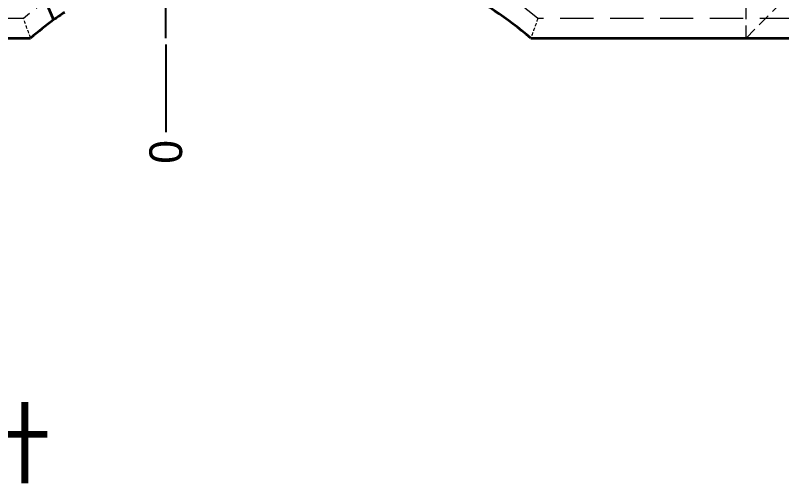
# Model space of a CAD drawing. Header units: millimetres. Extents: x -55 to 464, y 64 to 432.
# Drawn here: x 172.3 to 289.3, y 64.1 to 135.5 of the extents above; entities that cross this region are included whole.
import ezdxf

# ---------------------------------------------------------------- set-up
doc = ezdxf.new("R2010")
doc.units = ezdxf.units.MM
doc.linetypes.add('CENTER', pattern=[50.8, 31.75, -6.35, 6.35, -6.35])
doc.linetypes.add('HIDDEN', pattern=[9.525, 6.35, -3.175])
for name, color, linetype, lineweight in [('cool', 153, 'HIDDEN', 9), ('core', 7, 'Continuous', 20), ('dim', 82, 'Continuous', 9)]:
    doc.layers.add(name, color=color, linetype=linetype, lineweight=lineweight)
doc.styles.add('Capful-A', font='')
doc.styles.get('Capful-A').set_extended_font_data('Microsoft YaHei')
doc.dimstyles.new('Capful-A-2.0', dxfattribs={"dimscale": 2, "dimtxt": 2.5, "dimasz": 2.5, "dimexe": 1.5, "dimexo": 1, "dimgap": 1.5, "dimtad": 0, "dimdsep": 46, "dimtxsty": 'Capful-A', "dimcen": 0, "dimclrt": 2, "dimazin": 2, "dimtfac": 1, "dimtmove": 0, "dimatfit": 3, "dimfxl": 0, "dimtolj": 1, "dimtzin": 0, "dimarcsym": 0})

# ---------------------------------------------------------------- blocks, each defined once
blk = doc.blocks.new('cool_jt_g15')
at = {"layer": 'cool', "ltscale": 0.3}
for p, q in [((0, 6), (12, 6)), ((0, 6), (12, -6)), ((0, -6), (12, 6)), ((12, -6), (12, 6)), ((12, 6), (13, 5)), ((13, -5), (13, 5)), ((12, -6), (13, -5)), ((0, -6), (12, -6))]:
    blk.add_line(p, q, dxfattribs=at)
blk = doc.blocks.new('H-SL-2-1')
at = {"layer": 'cool', "ltscale": 0.6, "rotation": 90}
blk.add_blockref('cool_jt_g15', (344.5, -174), dxfattribs=at)
blk = doc.blocks.new('*D28')
at = {"layer": 'Defpoints', "color": 0, "transparency": 16777216}
for p in [(195.33, 282.01), (195.33, 132.01)]:
    blk.add_point(p, dxfattribs=at)
at = {"layer": 'dim', "color": 0, "lineweight": -2, "transparency": 16777216}
blk.add_line((195.33, 131.01), (195.33, 117.28), dxfattribs=at)
at = {"layer": 'dim', "color": 2, "transparency": 16777216, "insert": (195.33, 114.64), "char_height": 5, "attachment_point": 5, "rotation": 90, "style": 'Capful-A', "bg_fill": 3, "box_fill_scale": 1.1, "bg_fill_color": 256, "bg_fill_true_color": 13158600, "bg_fill_transparency": 0}
blk.add_mtext('\\A1;0', dxfattribs=at)
at = {"layer": 'Defpoints', "color": 0, "transparency": 16777216}
blk.add_point((195.33, 117.28), dxfattribs=at)

msp = doc.modelspace()

# ---------------------------------------------------------------- linework, layer by layer
at = {"color": 1, "linetype": 'CENTER', "ltscale": 1.2}
msp.add_line((195.328, 132.005), (195.328, 432.005), dxfattribs=at)
at = {"layer": 'core', "color": 7, "linetype": 'Continuous', "lineweight": 35}
for p, q in [((175.193, 141.774), (178.183, 134.763)), ((15.084, 132.005), (174.671, 132.005)), ((250.987, 132.005), (405.328, 132.005))]:
    msp.add_line(p, q, dxfattribs=at)
at = {"layer": 'core', "color": 8, "linetype": 'HIDDEN', "lineweight": 18, "ltscale": 0.9}
msp.add_line((173.586, 135.005), (-14.672, 135.005), dxfattribs=at)
at = {"layer": 'core', "color": 8, "linetype": 'HIDDEN', "lineweight": 18, "ltscale": 0.8}
msp.add_line((405.328, 135.005), (252.072, 135.005), dxfattribs=at)
at = {"layer": 'core', "color": 8, "linetype": 'HIDDEN', "lineweight": 18, "ltscale": 0.4}
msp.add_arc((212.829, 87.005), 62, 50.73197, 129.26803, dxfattribs=at)
at = {"layer": 'core', "color": 7, "linetype": 'Continuous', "lineweight": 35}
for start, end in [(49.70386, 63.17589), (125.95953, 130.29614)]:
    msp.add_arc((212.829, 87.005), 59, start, end, dxfattribs=at)
msp.add_ellipse((212.829, 87.005), major_axis=(48.378, 33.772), ratio=1, start_param=1.5546733, end_param=1.588971, dxfattribs=at)
at = {"layer": 'core', "color": 8, "linetype": 'HIDDEN', "lineweight": 18, "ltscale": 0.08}
for points in [[(174.671, 132.005), (174.305, 133.004), (173.943, 134.004), (173.586, 135.005)], [(252.072, 135.005), (251.715, 134.004), (251.353, 133.004), (250.987, 132.005)]]:
    msp.add_open_spline(points, degree=3, dxfattribs=at)

# ---------------------------------------------------------------- block references
msp.add_blockref('H-SL-2-1', (-54.672, 306.005))

# ---------------------------------------------------------------- texts
at = {"insert": (99.754, 75.181), "char_height": 10, "attachment_point": 1, "style": 'Capful-A'}
msp.add_mtext_dynamic_manual_height_columns('加2根{\\fISOCPEUR|b0|i0|c134|p34;%%C}8顶针', width=195.32765, gutter_width=12.5, heights=[0], dxfattribs=at)

# ---------------------------------------------------------------- next in the draw order: dimensions: what is measured, and where the dimension line sits
at = {"layer": 'dim'}
dim = msp.add_ordinate_dim(feature_location=(195.327646982, 132.005061714), offset=(0, -14.721003962), dtype=1, origin=(195.327646982, 282.005061714), dimstyle='Capful-A-2.0', override={"dimasz": 2, "dimexe": 0.49975, "dimexo": 0.49975, "dimgap": 0.49975}, dxfattribs=at)
dim.commit()
dim.dimension.update_dxf_attribs({"geometry": '*D28', "text_midpoint": (195.327646982, 114.635106493)})

doc.saveas('drawing.dxf')
